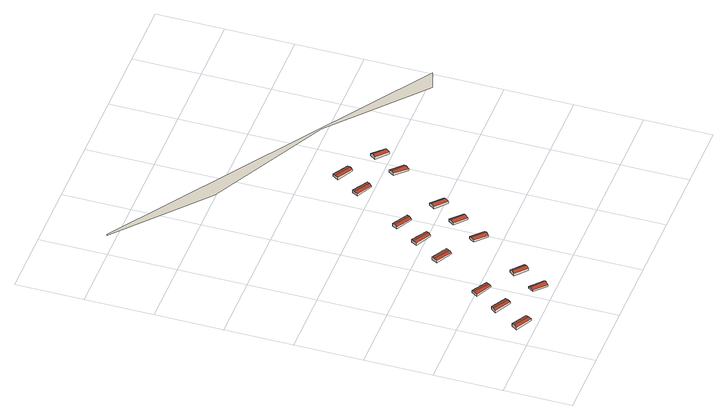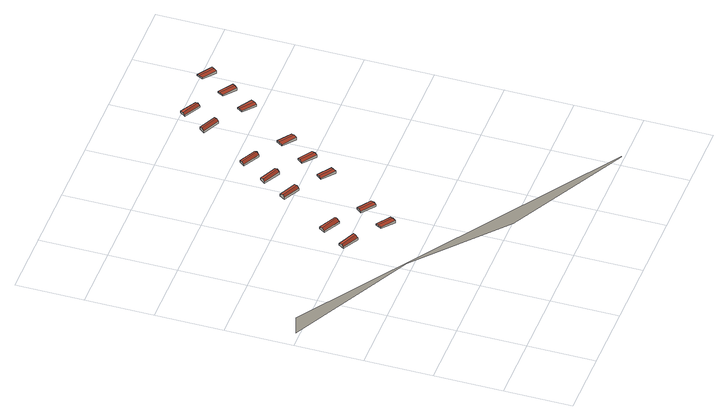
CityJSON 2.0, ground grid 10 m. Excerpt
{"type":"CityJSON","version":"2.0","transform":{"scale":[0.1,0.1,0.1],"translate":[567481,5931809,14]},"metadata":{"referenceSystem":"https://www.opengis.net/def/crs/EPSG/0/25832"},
"CityObjects":{
"building1":{"type":"Building","attributes":{"Grundfläche 2D":"37294.614935","Grundhöhe NN":"4.734"},"children":["building1-1","building1-2","building1-3","building1-4","building1-5","building1-6","building1-7","building1-8","building1-9","building1-10","building1-11","building1-12","building1-13","building1-14","building1-15"],"geometry":[{"type":"MultiSurface","lod":"3","boundaries":[[[0,1,2,3,4,5]]],"semantics":{"surfaces":[{"type":"WallSurface"}],"values":[0]}}]},
"building1-1":{"type":"BuildingInstallation","parents":["building1"],"geometry":[{"type":"MultiSurface","lod":"3","boundaries":[[[6,7,8,9]],[[10,6,9,11]],[[8,12,13,11,9]],[[13,14,10,11]],[[10,14,15,7,6]],[[15,12,8,7]]],"semantics":{"surfaces":[{"type":"RoofSurface"},{"type":"WallSurface"}],"values":[0,0,1,1,1,1]}}]},
"building1-2":{"type":"BuildingInstallation","parents":["building1"],"geometry":[{"type":"MultiSurface","lod":"3","boundaries":[[[16,17,18,19]],[[20,16,19,21]],[[18,22,23,21,19]],[[23,24,20,21]],[[20,24,25,17,16]],[[25,22,18,17]]],"semantics":{"surfaces":[{"type":"RoofSurface"},{"type":"WallSurface"}],"values":[0,0,1,1,1,1]}}]},
"building1-3":{"type":"BuildingInstallation","parents":["building1"],"geometry":[{"type":"MultiSurface","lod":"3","boundaries":[[[26,27,28,29]],[[30,26,29,31]],[[28,32,33,31,29]],[[33,34,30,31]],[[30,34,35,27,26]],[[35,32,28,27]]],"semantics":{"surfaces":[{"type":"RoofSurface"},{"type":"WallSurface"}],"values":[0,0,1,1,1,1]}}]},
"building1-4":{"type":"BuildingInstallation","parents":["building1"],"geometry":[{"type":"MultiSurface","lod":"3","boundaries":[[[36,37,38,39]],[[40,37,36,41]],[[42,43,39,38]],[[39,43,44,41,36]],[[44,45,40,41]],[[40,45,42,38,37]]],"semantics":{"surfaces":[{"type":"RoofSurface"},{"type":"WallSurface"}],"values":[0,0,1,1,1,1]}}]},
"building1-5":{"type":"BuildingInstallation","parents":["building1"],"geometry":[{"type":"MultiSurface","lod":"3","boundaries":[[[46,47,48,49]],[[50,47,46,51]],[[52,53,49,48]],[[49,53,54,51,46]],[[54,55,50,51]],[[55,56,52,48,47,50]]],"semantics":{"surfaces":[{"type":"RoofSurface"},{"type":"WallSurface"}],"values":[0,0,1,1,1,1]}}]},
"building1-6":{"type":"BuildingInstallation","parents":["building1"],"geometry":[{"type":"MultiSurface","lod":"3","boundaries":[[[57,58,59,60]],[[61,57,60,62]],[[59,63,64,62,60]],[[64,65,61,62]],[[61,65,66,58,57]],[[66,63,59,58]]],"semantics":{"surfaces":[{"type":"RoofSurface"},{"type":"WallSurface"}],"values":[0,0,1,1,1,1]}}]},
"building1-7":{"type":"BuildingInstallation","parents":["building1"],"geometry":[{"type":"MultiSurface","lod":"3","boundaries":[[[67,68,69,70]],[[71,67,70,72]],[[69,73,74,72,70]],[[74,75,71,72]],[[71,75,76,68,67]],[[76,73,69,68]]],"semantics":{"surfaces":[{"type":"RoofSurface"},{"type":"WallSurface"}],"values":[0,0,1,1,1,1]}}]},
"building1-8":{"type":"BuildingInstallation","parents":["building1"],"geometry":[{"type":"MultiSurface","lod":"3","boundaries":[[[77,78,79,80]],[[81,78,77,82]],[[83,84,80,79]],[[80,84,85,82,77]],[[85,86,81,82]],[[86,87,83,79,78,81]]],"semantics":{"surfaces":[{"type":"RoofSurface"},{"type":"WallSurface"}],"values":[0,0,1,1,1,1]}}]},
"building1-9":{"type":"BuildingInstallation","parents":["building1"],"geometry":[{"type":"MultiSurface","lod":"3","boundaries":[[[88,89,90,91]],[[92,88,91,93]],[[90,94,95,93,91]],[[95,96,92,93]],[[92,96,97,89,88]],[[97,94,90,89]]],"semantics":{"surfaces":[{"type":"RoofSurface"},{"type":"WallSurface"}],"values":[0,0,1,1,1,1]}}]},
"building1-10":{"type":"BuildingInstallation","parents":["building1"],"geometry":[{"type":"MultiSurface","lod":"3","boundaries":[[[98,99,100,101]],[[102,99,98,103]],[[104,105,101,100]],[[101,105,106,103,98]],[[106,107,102,103]],[[102,107,104,100,99]]],"semantics":{"surfaces":[{"type":"RoofSurface"},{"type":"WallSurface"}],"values":[0,0,1,1,1,1]}}]},
"building1-11":{"type":"BuildingInstallation","parents":["building1"],"geometry":[{"type":"MultiSurface","lod":"3","boundaries":[[[108,109,110,111]],[[112,109,108,113]],[[114,115,111,110]],[[111,115,116,113,108]],[[116,117,112,113]],[[112,117,114,110,109]]],"semantics":{"surfaces":[{"type":"RoofSurface"},{"type":"WallSurface"}],"values":[0,0,1,1,1,1]}}]},
"building1-12":{"type":"BuildingInstallation","parents":["building1"],"geometry":[{"type":"MultiSurface","lod":"3","boundaries":[[[118,119,120,121]],[[122,118,121,123]],[[120,124,125,123,121]],[[125,126,122,123]],[[122,126,127,119,118]],[[127,124,120,119]]],"semantics":{"surfaces":[{"type":"RoofSurface"},{"type":"WallSurface"}],"values":[0,0,1,1,1,1]}}]},
"building1-13":{"type":"BuildingInstallation","parents":["building1"],"geometry":[{"type":"MultiSurface","lod":"3","boundaries":[[[128,129,130,131]],[[132,128,131,133]],[[130,134,135,133,131]],[[135,136,132,133]],[[132,136,137,129,128]],[[137,134,130,129]]],"semantics":{"surfaces":[{"type":"RoofSurface"},{"type":"WallSurface"}],"values":[0,0,1,1,1,1]}}]},
"building1-14":{"type":"BuildingInstallation","parents":["building1"],"geometry":[{"type":"MultiSurface","lod":"3","boundaries":[[[138,139,140,141]],[[142,139,138,143]],[[144,145,141,140]],[[141,145,146,143,138]],[[146,147,142,143]],[[142,147,144,140,139]]],"semantics":{"surfaces":[{"type":"RoofSurface"},{"type":"WallSurface"}],"values":[0,0,1,1,1,1]}}]},
"building1-15":{"type":"BuildingInstallation","parents":["building1"],"geometry":[{"type":"MultiSurface","lod":"3","boundaries":[[[148,149,150,151]],[[152,149,148,153]],[[154,155,151,150]],[[151,155,156,153,148]],[[156,157,152,153]],[[152,157,154,150,149]]],"semantics":{"surfaces":[{"type":"RoofSurface"},{"type":"WallSurface"}],"values":[0,0,1,1,1,1]}}]}
},
"vertices":[
[474,294,7],[316,400,32],[164,502,9],[11,605,32],[11,605,33],[474,294,33],
[30,7,32],[33,12,31],[12,25,30],[9,21,31],[28,3,31],[6,17,30],[12,25,26],[6,17,26],[28,3,29],[33,12,29],
[55,45,32],[58,50,31],[37,63,30],[34,59,31],[53,41,31],[31,55,30],[37,63,26],[31,55,26],[53,41,29],[58,50,29],
[79,81,32],[82,85,31],[61,99,30],[58,95,31],[77,77,31],[55,90,30],[61,99,26],[55,90,26],[77,77,29],[82,85,29],
[110,10,31],[88,24,34],[86,20,32],[106,5,29],[91,28,32],[112,14,29],[86,20,29],[106,5,26],[112,14,26],[91,28,29],
[133,45,31],[112,59,35],[109,55,33],[130,41,29],[115,63,33],[136,49,29],[109,55,29],[130,41,26],[136,49,26],[115,63,29],[112,59,29],
[129,154,32],[132,159,31],[110,173,30],[107,168,31],[126,150,31],[105,164,30],[110,173,26],[105,164,26],[126,150,29],[132,159,29],
[155,193,32],[158,197,31],[136,211,30],[133,207,31],[152,189,31],[131,202,30],[136,211,26],[131,202,26],[152,189,29],[158,197,29],
[182,119,31],[161,133,35],[159,129,33],[179,115,29],[164,137,33],[185,123,29],[159,129,29],[179,115,26],[185,123,26],[164,137,29],[161,133,29],
[179,228,32],[182,232,31],[160,246,30],[158,242,31],[176,224,31],[155,238,30],[160,246,26],[155,238,26],[176,224,29],[182,232,29],
[208,158,31],[187,171,35],[184,167,33],[205,153,29],[190,175,33],[211,161,29],[184,167,29],[205,153,26],[211,161,26],[190,175,29],
[232,194,31],[211,207,35],[208,203,33],[229,189,29],[214,211,33],[234,197,29],[208,203,29],[229,189,26],[234,197,26],[214,211,29],
[228,302,32],[231,306,31],[209,320,30],[206,316,31],[225,298,31],[204,311,30],[209,320,26],[204,311,26],[225,298,29],[231,306,29],
[252,337,32],[254,342,31],[233,356,30],[230,351,31],[249,333,31],[228,347,30],[233,356,26],[228,347,26],[249,333,29],[254,342,29],
[280,267,31],[259,280,35],[257,277,34],[277,262,29],[262,285,33],[283,271,29],[257,277,29],[277,262,26],[283,271,26],[262,285,29],
[305,303,31],[284,316,35],[281,312,34],[302,298,29],[287,320,33],[307,306,29],[281,312,29],[302,298,26],[307,306,26],[287,320,29]
]}
